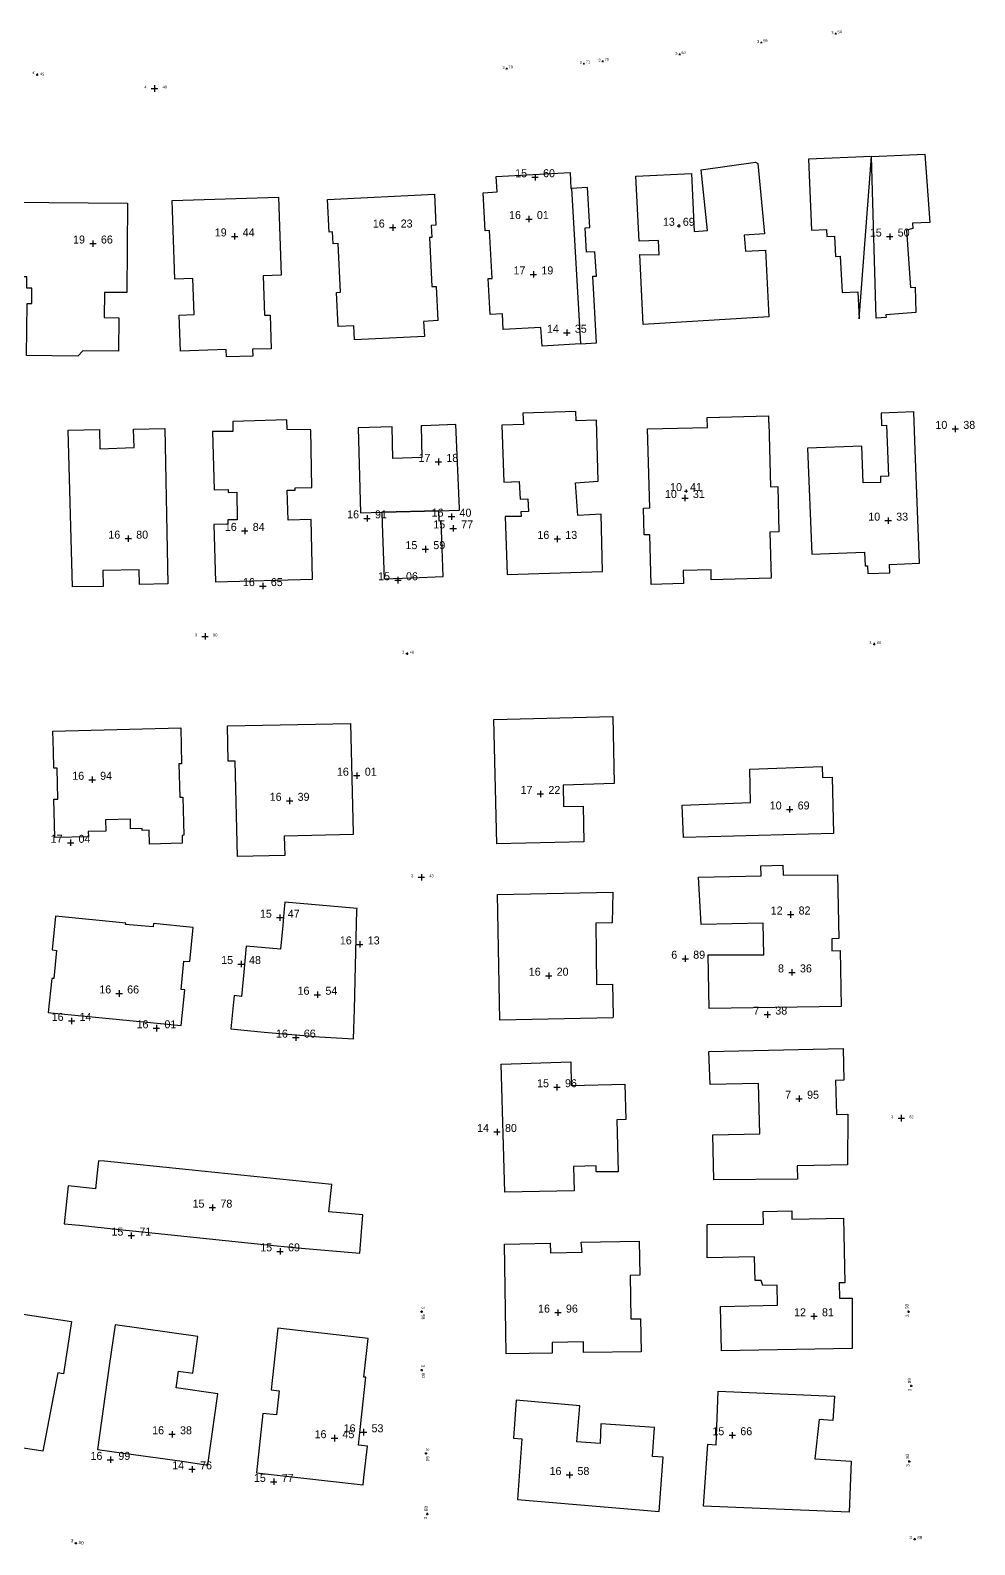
# Model space of a CAD drawing. Header units: inches. Extents: x 179019 to 255520, y 666000 to 809980.
# Drawn here: x 255401.9 to 255520, y 809769.2 to 809958.5 of the extents above; entities that cross this region are included whole.
import ezdxf
from ezdxf.enums import TextEntityAlignment as Align

# ---------------------------------------------------------------- set-up
doc = ezdxf.new("R2010")
doc.units = ezdxf.units.IN
doc.header["$MEASUREMENT"] = 0
for name, color, linetype in [('building levels', 6, 'Continuous'), ('orig buildings', 3, 'Continuous'), ('street levels', 5, 'Continuous')]:
    doc.layers.add(name, color=color, linetype=linetype)
doc.styles.add('hebtxt', font='hebtxt')

# ---------------------------------------------------------------- blocks, each defined once
blk = doc.blocks.new('1505')
for points in [[(-0.4, 0), (0.4, 0)], [(0, 0.4), (0, -0.4)]]:
    blk.add_lwpolyline(points)
at = {"style": 'hebtxt'}
blk.add_attdef('METER', text='', height=2, dxfattribs=at).set_placement((-1, 0), align=Align.RIGHT)
blk.add_attdef('CENTIMETER', (1, 0), '', height=2, dxfattribs=at)
blk = doc.blocks.new('1503')
for points in [[(-0.4, 0), (0.4, 0)], [(0, 0.4), (0, -0.4)]]:
    blk.add_lwpolyline(points)
at = {"style": 'hebtxt'}
blk.add_attdef('METER', text='', height=2, dxfattribs=at).set_placement((-1, 0), align=Align.RIGHT)
blk.add_attdef('CENTIMETER', (1, 0), '', height=2, dxfattribs=at)

msp = doc.modelspace()

# ---------------------------------------------------------------- linework, layer by layer
at = {"layer": 'orig buildings'}
for points in [[(255507.11, 809942.76), (255499.2, 809942.41), (255499.59, 809933.55), (255501.48, 809933.64), (255501.52, 809932.74), (255502.45, 809932.78), (255502.58, 809930.26), (255503.18, 809930.29), (255503.41, 809925.73), (255505.39, 809925.83), (255505.56, 809922.45)], [(255492.89, 809941.88), (255493.73, 809933.1), (255491.19, 809932.92), (255491.35, 809930.93), (255493.86, 809931.06), (255494.24, 809922.7), (255478.55, 809921.73), (255478.12, 809930.48), (255480.55, 809930.47), (255480.47, 809932.24), (255478.05, 809932.17), (255477.64, 809940.31), (255484.59, 809940.61), (255484.93, 809933.38), (255486.6, 809933.52), (255485.79, 809941.1), (255492.58, 809942.02)], [(255470.73, 809919.33), (255472.73, 809919.45), (255472.24, 809927.78), (255472.69, 809927.81), (255472.52, 809930.84), (255471.47, 809930.78), (255471.29, 809933.84), (255471.89, 809933.87), (255471.6, 809938.86), (255469.6, 809938.75)], [(255479.36, 809898.82), (255479.1, 809908.69), (255486.58, 809908.89), (255486.55, 809910.14), (255494.2, 809910.35), (255494.22, 809909.48), (255494.27, 809909.48), (255494.48, 809901.45), (255495.38, 809901.48), (255495.52, 809895.82), (255494.4, 809895.79), (255494.55, 809890.04), (255487.06, 809889.84), (255487.03, 809891.07), (255483.53, 809890.98), (255483.57, 809889.37), (255479.55, 809889.27), (255479.39, 809895.47), (255478.65, 809895.45), (255478.57, 809898.8)]]:
    msp.add_lwpolyline(points, close=True, dxfattribs=at)
for points, elevation in [([(255507.11, 809942.76), (255513.75, 809943.05), (255514.37, 809934.49), (255512.2, 809934.43), (255512.25, 809933.76), (255511.46, 809933.54), (255511.98, 809926.38), (255512.57, 809926.42), (255512.63, 809923.23), (255508.88, 809922.96), (255508.91, 809922.62), (255507.69, 809922.56)], 15.98), ([(255470.73, 809919.33), (255465.9, 809919.05), (255465.77, 809921.38), (255461.05, 809921.13), (255460.95, 809923.07), (255459.43, 809922.98), (255459.18, 809927.5), (255459.67, 809927.52), (255459.35, 809933.48), (255458.77, 809933.45), (255458.52, 809938.22), (255460.29, 809938.32), (255460.18, 809940.24), (255469.4, 809940.74), (255469.51, 809938.74), (255469.6, 809938.75)], 17.43), ([(255414.08, 809936.93), (255413.98, 809925.74), (255411.19, 809925.76), (255411.16, 809922.61), (255412.99, 809922.6), (255412.96, 809918.41), (255408.49, 809918.44), (255407.88, 809917.81), (255401.45, 809917.87), (255401.51, 809924.36), (255402.11, 809924.36), (255402.13, 809926.28), (255401.48, 809926.28), (255401.5, 809927.7), (255399.23, 809927.72), (255399.32, 809937.06), (255414.08, 809936.93)], 20.52), ([(255432.97, 809937.65), (255433.3, 809927.91), (255431.02, 809927.84), (255431.19, 809922.9), (255431.92, 809922.92), (255432.05, 809918.72), (255429.71, 809918.65), (255429.74, 809917.81), (255426.44, 809917.7), (255426.41, 809918.61), (255420.7, 809918.42), (255420.55, 809922.93), (255422.4, 809922.99), (255422.25, 809927.48), (255420, 809927.4), (255419.67, 809937.24), (255432.97, 809937.65)], 20.35), ([(255451.2, 809920.26), (255442.47, 809919.83), (255442.38, 809921.58), (255440.42, 809921.49), (255440.21, 809925.75), (255440.69, 809925.78), (255440.39, 809931.87), (255439.78, 809931.84), (255439.7, 809933.32), (255439.28, 809933.3), (255439.08, 809937.37), (255452.44, 809938.02), (255452.63, 809934.15), (255452.04, 809934.12), (255452.12, 809932.64), (255451.81, 809932.62), (255452.12, 809926.48), (255452.65, 809926.51), (255452.86, 809922.23), (255451.1, 809922.14), (255451.2, 809920.26)], 17.68), ([(255460.89, 809909.16), (255461.13, 809902.05), (255463.02, 809902.11), (255463.16, 809899.91), (255464.11, 809899.97), (255464.22, 809898.38), (255463.25, 809898.32), (255463.29, 809897.75), (255461.3, 809897.76), (255461.55, 809890.48), (255473.45, 809890.88), (255473.3, 809898.06), (255470.37, 809897.87), (255470.1, 809901.97), (255472.92, 809902.15), (255472.73, 809909.78), (255470.18, 809909.69), (255470.14, 809910.87), (255463.52, 809910.65), (255463.57, 809909.25), (255460.89, 809909.16)], 18.04), ([(255407.18, 809888.96), (255406.65, 809908.54), (255410.56, 809908.62), (255410.61, 809906.19), (255414.89, 809906.37), (255414.83, 809908.65), (255418.75, 809908.74), (255419.11, 809889.33), (255415.57, 809889.24), (255415.54, 809891.09), (255410.98, 809891), (255411.02, 809889.02), (255407.18, 809888.96)], 18.13), ([(255425.08, 809889.58), (255437.19, 809889.92), (255437.05, 809897.38), (255434.14, 809897.3), (255434.03, 809901.03), (255435.04, 809901.05), (255435.03, 809901.33), (255437.13, 809901.37), (255437, 809908.6), (255434.04, 809908.64), (255434.01, 809909.82), (255427.24, 809909.63), (255427.26, 809908.36), (255424.69, 809908.37), (255424.89, 809901.09), (255426.65, 809901.13), (255426.66, 809900.77), (255427.76, 809900.79), (255427.78, 809897.34), (255426.62, 809897.32), (255426.63, 809896.78), (255424.88, 809896.74), (255425.08, 809889.58)], 18.47), ([(255460.25, 809856.83), (255459.88, 809872.38), (255474.75, 809872.73), (255474.93, 809864.37), (255468.53, 809864.15), (255468.59, 809861.48), (255471.05, 809861.53), (255471.11, 809857.08), (255460.25, 809856.83)], 18.39), ([(255483.43, 809861.68), (255491.98, 809862), (255491.89, 809866.18), (255500.94, 809866.52), (255500.97, 809865.13), (255502.19, 809865.16), (255502.34, 809858.13), (255483.58, 809857.62), (255483.43, 809861.68)], 12.54), ([(255485.48, 809852.66), (255493.28, 809852.83), (255493.25, 809854.1), (255496, 809854.16), (255496.03, 809852.91), (255502.84, 809852.97), (255503.01, 809844.99), (255502.12, 809844.97), (255502.15, 809843.47), (255503.16, 809843.49), (255503.28, 809836.51), (255486.8, 809836.27), (255486.66, 809842.94), (255493.63, 809842.96), (255493.54, 809846.9), (255485.78, 809846.73), (255485.48, 809852.66)], 14.53), ([(255460.34, 809850.49), (255474.74, 809850.81), (255474.68, 809846.94), (255472.62, 809846.92), (255472.71, 809839.25), (255474.71, 809839.3), (255474.79, 809835.33), (255474.79, 809835.33), (255474.77, 809835.08), (255460.63, 809834.78), (255460.34, 809850.49)], 17.16), ([(255486.77, 809830.86), (255503.54, 809831.25), (255503.63, 809827.31), (255502.61, 809827.26), (255502.7, 809823.02), (255504.12, 809823.06), (255504.11, 809816.71), (255497.8, 809816.58), (255497.84, 809814.9), (255487.39, 809814.83), (255487.26, 809820.45), (255493.12, 809820.58), (255492.98, 809826.86), (255486.91, 809826.75), (255486.77, 809830.86)], 8.96), ([(255460.78, 809829.31), (255469.5, 809829.58), (255469.56, 809826.61), (255476.27, 809826.78), (255476.38, 809822.36), (255475.27, 809822.34), (255475.41, 809815.85), (255472.68, 809815.85), (255472.66, 809816.6), (255469.85, 809816.51), (255469.92, 809813.48), (255461.26, 809813.3), (255460.78, 809829.31)], 17.47), ([(255486.54, 809809.26), (255493.59, 809809.29), (255493.56, 809810.87), (255497.12, 809810.95), (255497.14, 809809.9), (255503.61, 809810.03), (255503.75, 809801.97), (255503.06, 809801.96), (255503.1, 809800.06), (255504.68, 809800.03), (255504.67, 809793.76), (255488.33, 809793.47), (255488.23, 809799.02), (255495.35, 809799.15), (255495.3, 809801.65), (255493.49, 809801.62), (255493.31, 809802.27), (255492.55, 809802.26), (255492.48, 809805.22), (255486.56, 809805.09), (255486.54, 809809.26)], 7.78), ([(255461.2, 809806.81), (255466.92, 809806.93), (255466.95, 809805.71), (255470.9, 809805.8), (255470.78, 809807.05), (255478.06, 809807.17), (255478.13, 809802.9), (255476.9, 809802.88), (255477.01, 809797.45), (255478.22, 809797.48), (255478.31, 809793.35), (255471.1, 809793.25), (255471.07, 809794.59), (255467.15, 809794.51), (255467.18, 809793.16), (255461.43, 809793.07), (255461.2, 809806.81)], 18.32), ([(255390.61, 809794.46), (255396.91, 809793.49), (255397.68, 809798.54), (255407.05, 809797.11), (255406.05, 809790.6), (255405.35, 809790.71), (255403.49, 809780.91), (255388.87, 809783.15), (255390.61, 809794.46)], 16.87), ([(255487.91, 809788.4), (255502.46, 809787.79), (255502.25, 809784.75), (255500.55, 809784.87), (255500, 809779.98), (255504.55, 809779.68), (255504.31, 809773.3), (255486.1, 809774.06), (255486.63, 809781.8), (255487.67, 809781.73), (255487.91, 809788.4)], 17.1), ([(255462.68, 809787.29), (255462.32, 809782.54), (255463.37, 809782.46), (255462.82, 809774.86), (255480.55, 809773.36), (255481.03, 809780.17), (255479.71, 809780.26), (255479.96, 809783.88), (255473.25, 809784.34), (255473.18, 809781.89), (255470.24, 809782.09), (255470.64, 809786.6)], 19.18)]:
    msp.add_lwpolyline(points, close=True, dxfattribs=dict(at, elevation=elevation))
for points in [[(255512.55, 809906.03, 12.74), (255512.37, 809910.82, 10.78), (255508.3, 809910.66, 10.45), (255508.36, 809909.12, 11.17), (255508.97, 809909.15, 11.18), (255509.22, 809902.79, 12.87), (255508.21, 809902.75, 12.71), (255508.23, 809902.02, 12.68), (255506.06, 809901.94, 12.7), (255505.88, 809906.54, 12.19), (255499.11, 809906.28, 11.89), (255499.62, 809893.03, 11.54), (255506.23, 809893.29, 11.69), (255506.3, 809891.59, 11.29), (255506.6, 809891.6, 11.24), (255506.64, 809890.61, 10.64), (255509.39, 809890.72, 10.59), (255509.35, 809891.77, 11.45), (255513.1, 809891.91, 11.48), (255512.55, 809906.03, 12.74)], [(255450.96, 809909.07, 18.14), (255450.77, 809909.07, 18.13), (255450.87, 809905.11, 18.1), (255447.26, 809905.01, 17.97), (255447.16, 809908.96, 18.13), (255442.92, 809908.85, 18.17), (255443.19, 809898.2, 18.32), (255445.88, 809898.28, 18.28), (255452.99, 809898.47, 18.2), (255455.58, 809898.54, 18.17), (255455.57, 809898.75, 18.17), (255455.13, 809909.25, 18.13), (255450.96, 809909.07, 18.14)], [(255452.99, 809898.47, 16.77), (255445.88, 809898.28, 16.92), (255445.92, 809896.82, 16.91), (255446.15, 809889.97, 15.37), (255449.56, 809890.09, 15.6), (255453.54, 809890.23, 15.87), (255453.38, 809894.9, 15.8), (255453.3, 809897.19, 15.77), (255453.03, 809897.18, 16.79), (255452.99, 809898.47, 16.77)], [(255421.1, 809857.9, 17.92), (255420.9, 809857.89, 17.88), (255420.92, 809856.92, 17.87), (255416.84, 809856.81, 17.92), (255416.79, 809858.53, 17.89), (255415.91, 809858.51, 17.89), (255415.9, 809858.75, 17.91), (255414.46, 809858.71, 17.9), (255414.43, 809859.92, 17.95), (255411.31, 809859.84, 18.02), (255411.35, 809858.42, 18.09), (255409.16, 809858.36, 18.04), (255409.18, 809857.72, 17.53), (255404.98, 809857.61, 17.5), (255404.85, 809862.41, 18.04), (255405.36, 809862.42, 18.08), (255405.26, 809866.3, 18.12), (255404.87, 809866.28, 18.14), (255404.82, 809868.4, 18.09), (255404.75, 809870.92, 18.04), (255420.72, 809871.35, 18.01), (255420.84, 809866.83, 18.05), (255420.51, 809866.83, 17.79), (255420.63, 809862.67, 17.89), (255420.97, 809862.67, 17.89)], [(255441.95, 809871.89, 17.39), (255442.29, 809858.17, 17.64), (255442.29, 809857.98, 17.64), (255433.67, 809857.78, 17.47), (255433.73, 809855.39, 17.46), (255427.81, 809855.25, 17.3), (255427.52, 809867.18, 17.31), (255426.67, 809867.16, 17.34), (255426.58, 809871.6, 17.42), (255441.95, 809871.89, 17.39)], [(255431.17, 809833.31, 17.56), (255438.08, 809832.73, 17.58), (255442.32, 809832.47, 17.59), (255442.47, 809836.12, 17.58), (255442.59, 809841.57, 17.59), (255442.75, 809848.55, 17.61), (255442.77, 809848.74, 17.61), (255433.74, 809849.56, 17.52), (255433.62, 809848.23, 17.53), (255433.49, 809846.62, 17.54), (255433.22, 809843.68, 17.56), (255428.91, 809844.06, 17.61), (255428.78, 809842.65, 17.6), (255428.61, 809840.78, 17.58), (255428.33, 809837.77, 17.56), (255427.4, 809837.86, 17.55), (255427.01, 809833.7, 17.55)], [(255404.59, 809840.02, 17.62), (255404.17, 809835.75, 17.5), (255404.49, 809835.72, 17.48), (255408.76, 809835.31, 17.28), (255416.09, 809834.6, 16.94), (255420.8, 809834.14, 16.72), (255421.23, 809838.58, 17.55), (255420.78, 809838.63, 17.62), (255421.12, 809842.18, 17.52), (255421.85, 809842.11, 17.51), (255422.27, 809846.39, 17.58), (255417.33, 809846.87, 17.62), (255417.29, 809846.44, 17.72), (255413.84, 809846.77, 17.82), (255413.85, 809846.93, 18.26), (255405.08, 809847.78, 18.34), (255404.67, 809843.57, 18.43), (255405.19, 809843.52, 18.57), (255404.85, 809839.99, 17.61), (255404.59, 809840.02, 17.62)], [(255406.16, 809809.35, 17.13), (255408.09, 809809.16, 17.13), (255413.08, 809808.63, 17.14), (255417.52, 809808.17, 17.15), (255431.12, 809806.76, 17.18), (255435.31, 809806.35, 17.19), (255443.11, 809805.65, 17.21), (255443.48, 809810.47, 17.13), (255439.26, 809810.84, 17.31), (255439.6, 809814.25, 17.15), (255421.73, 809816.07, 17.05), (255411.19, 809817.15, 17.13), (255410.43, 809817.23, 17.13), (255410.36, 809816.51, 17.14), (255410.07, 809813.72, 17.17), (255407.82, 809813.95, 17.12), (255406.64, 809814.07, 17.09), (255406.16, 809809.35, 17.13)], [(255410.32, 809781.14, 16.99), (255413.92, 809780.63, 17.06), (255420.89, 809779.65, 17.2), (255423.88, 809779.23, 17.27), (255424.1, 809779.19, 17.27), (255425.36, 809788.09, 17.5), (255420.14, 809788.83, 18.32), (255420.44, 809790.91, 18.4), (255422.22, 809790.66, 18.51), (255422.87, 809795.26, 18.62), (255412.51, 809796.72, 18.48), (255411.79, 809791.6, 18.4), (255410.32, 809781.14, 16.99)], [(255430.59, 809778.17, 17.42), (255439.08, 809777.21, 17.41), (255443.52, 809776.72, 17.4), (255443.62, 809777.62, 17.28), (255444.06, 809781.54, 16.79), (255442.94, 809781.66, 17.14), (255443.2, 809783.99, 17.26), (255443.89, 809790.15, 17.58), (255443.63, 809790.18, 17.55), (255444.17, 809795.01, 17.36), (255432.88, 809796.28, 17.25), (255432.02, 809788.6, 17.45), (255433.05, 809788.48, 18.62), (255432.71, 809785.45, 17.33), (255431.01, 809785.64, 17.33), (255430.18, 809778.21, 17.42)]]:
    msp.add_polyline3d(points, close=True, dxfattribs=at)

# ---------------------------------------------------------------- block references
at = {"layer": 'building levels'}
ref = msp.add_blockref('1505', (255465.03, 809940.16, 15.6), dxfattribs=at)
ref.add_attrib('METER', '15', dxfattribs={"layer": '0', "height": 1, "style": 'hebtxt'}).set_placement((255464.03, 809940.16, 15.6), align=Align.RIGHT)
ref.add_attrib('CENTIMETER', '60', (255466.03, 809940.16, 15.6), dxfattribs={"layer": '0', "height": 1, "style": 'hebtxt'})
ref = msp.add_blockref('1505', (255464.26, 809934.93, 16.01), dxfattribs=at)
ref.add_attrib('METER', '16', dxfattribs={"layer": '0', "height": 1, "style": 'hebtxt'}).set_placement((255463.26, 809934.93, 16.01), align=Align.RIGHT)
ref.add_attrib('CENTIMETER', '01', (255465.26, 809934.93, 16.01), dxfattribs={"layer": '0', "height": 1, "style": 'hebtxt'})
ref = msp.add_blockref('1505', (255427.47, 809932.76, 19.44), dxfattribs=at)
ref.add_attrib('METER', '19', dxfattribs={"layer": '0', "height": 1, "style": 'hebtxt'}).set_placement((255426.47, 809932.76, 19.44), align=Align.RIGHT)
ref.add_attrib('CENTIMETER', '44', (255428.47, 809932.76, 19.44), dxfattribs={"layer": '0', "height": 1, "style": 'hebtxt'})
ref = msp.add_blockref('1505', (255447.23, 809933.87, 16.23), dxfattribs=at)
ref.add_attrib('METER', '16', dxfattribs={"layer": '0', "height": 1, "style": 'hebtxt'}).set_placement((255446.23, 809933.87, 16.23), align=Align.RIGHT)
ref.add_attrib('CENTIMETER', '23', (255448.23, 809933.87, 16.23), dxfattribs={"layer": '0', "height": 1, "style": 'hebtxt'})
at = {"layer": 'building levels', "xscale": 0.5, "yscale": 0.5, "zscale": 0.5}
for p, values in [((255483, 809934.09, 13.69), {'METER': '13', 'CENTIMETER': '69'}), ((255483.9, 809900.93, 10.41), {'METER': '10', 'CENTIMETER': '41'})]:
    msp.add_blockref('1505', p, dxfattribs=at).add_auto_attribs(values)
at = {"layer": 'building levels'}
ref = msp.add_blockref('1505', (255509.37, 809932.74, 15.5), dxfattribs=at)
ref.add_attrib('METER', '15', dxfattribs={"layer": '0', "height": 1, "style": 'hebtxt'}).set_placement((255508.37, 809932.74, 15.5), align=Align.RIGHT)
ref.add_attrib('CENTIMETER', '50', (255510.37, 809932.74, 15.5), dxfattribs={"layer": '0', "height": 1, "style": 'hebtxt'})
ref = msp.add_blockref('1505', (255409.75, 809931.87, 19.66), dxfattribs=at)
ref.add_attrib('METER', '19', dxfattribs={"layer": '0', "height": 1, "style": 'hebtxt'}).set_placement((255408.75, 809931.87, 19.66), align=Align.RIGHT)
ref.add_attrib('CENTIMETER', '66', (255410.75, 809931.87, 19.66), dxfattribs={"layer": '0', "height": 1, "style": 'hebtxt'})
ref = msp.add_blockref('1505', (255464.82, 809928.01, 17.19), dxfattribs=at)
ref.add_attrib('METER', '17', dxfattribs={"layer": '0', "height": 1, "style": 'hebtxt'}).set_placement((255463.82, 809928.01, 17.19), align=Align.RIGHT)
ref.add_attrib('CENTIMETER', '19', (255465.82, 809928.01, 17.19), dxfattribs={"layer": '0', "height": 1, "style": 'hebtxt'})
ref = msp.add_blockref('1505', (255469, 809920.72, 14.35), dxfattribs=at)
ref.add_attrib('METER', '14', dxfattribs={"layer": '0', "height": 1, "style": 'hebtxt'}).set_placement((255468, 809920.72, 14.35), align=Align.RIGHT)
ref.add_attrib('CENTIMETER', '35', (255470, 809920.72, 14.35), dxfattribs={"layer": '0', "height": 1, "style": 'hebtxt'})
ref = msp.add_blockref('1505', (255517.57, 809908.7, 10.38), dxfattribs=at)
ref.add_attrib('METER', '10', dxfattribs={"layer": '0', "height": 1, "style": 'hebtxt'}).set_placement((255516.57, 809908.7, 10.38), align=Align.RIGHT)
ref.add_attrib('CENTIMETER', '38', (255518.57, 809908.7, 10.38), dxfattribs={"layer": '0', "height": 1, "style": 'hebtxt'})
ref = msp.add_blockref('1505', (255452.94, 809904.58, 17.18), dxfattribs=at)
ref.add_attrib('METER', '17', dxfattribs={"layer": '0', "height": 1, "style": 'hebtxt'}).set_placement((255451.94, 809904.58, 17.18), align=Align.RIGHT)
ref.add_attrib('CENTIMETER', '18', (255453.94, 809904.58, 17.18), dxfattribs={"layer": '0', "height": 1, "style": 'hebtxt'})
ref = msp.add_blockref('1505', (255483.76, 809900.06, 10.31), dxfattribs=at)
ref.add_attrib('METER', '10', dxfattribs={"layer": '0', "height": 1, "style": 'hebtxt'}).set_placement((255482.76, 809900.06, 10.31), align=Align.RIGHT)
ref.add_attrib('CENTIMETER', '31', (255484.76, 809900.06, 10.31), dxfattribs={"layer": '0', "height": 1, "style": 'hebtxt'})
ref = msp.add_blockref('1505', (255444.02, 809897.52, 16.91), dxfattribs=at)
ref.add_attrib('METER', '16', dxfattribs={"layer": '0', "height": 1, "style": 'hebtxt'}).set_placement((255443.02, 809897.52, 16.91), align=Align.RIGHT)
ref.add_attrib('CENTIMETER', '91', (255445.02, 809897.52, 16.91), dxfattribs={"layer": '0', "height": 1, "style": 'hebtxt'})
ref = msp.add_blockref('1505', (255454.58, 809897.73, 16.4), dxfattribs=at)
ref.add_attrib('METER', '16', dxfattribs={"layer": '0', "height": 1, "style": 'hebtxt'}).set_placement((255453.58, 809897.73, 16.4), align=Align.RIGHT)
ref.add_attrib('CENTIMETER', '40', (255455.58, 809897.73, 16.4), dxfattribs={"layer": '0', "height": 1, "style": 'hebtxt'})
ref = msp.add_blockref('1505', (255509.18, 809897.23, 10.33), dxfattribs=at)
ref.add_attrib('METER', '10', dxfattribs={"layer": '0', "height": 1, "style": 'hebtxt'}).set_placement((255508.18, 809897.23, 10.33), align=Align.RIGHT)
ref.add_attrib('CENTIMETER', '33', (255510.18, 809897.23, 10.33), dxfattribs={"layer": '0', "height": 1, "style": 'hebtxt'})
ref = msp.add_blockref('1505', (255414.16, 809894.98, 16.8), dxfattribs=at)
ref.add_attrib('METER', '16', dxfattribs={"layer": '0', "height": 1, "style": 'hebtxt'}).set_placement((255413.16, 809894.98, 16.8), align=Align.RIGHT)
ref.add_attrib('CENTIMETER', '80', (255415.16, 809894.98, 16.8), dxfattribs={"layer": '0', "height": 1, "style": 'hebtxt'})
ref = msp.add_blockref('1505', (255428.73, 809895.95, 16.84), dxfattribs=at)
ref.add_attrib('METER', '16', dxfattribs={"layer": '0', "height": 1, "style": 'hebtxt'}).set_placement((255427.73, 809895.95, 16.84), align=Align.RIGHT)
ref.add_attrib('CENTIMETER', '84', (255429.73, 809895.95, 16.84), dxfattribs={"layer": '0', "height": 1, "style": 'hebtxt'})
ref = msp.add_blockref('1505', (255454.79, 809896.27, 15.77), dxfattribs=at)
ref.add_attrib('METER', '15', dxfattribs={"layer": '0', "height": 1, "style": 'hebtxt'}).set_placement((255453.79, 809896.26, 15.77), align=Align.RIGHT)
ref.add_attrib('CENTIMETER', '77', (255455.79, 809896.26, 15.77), dxfattribs={"layer": '0', "height": 1, "style": 'hebtxt'})
ref = msp.add_blockref('1505', (255467.81, 809894.95, 16.13), dxfattribs=at)
ref.add_attrib('METER', '16', dxfattribs={"layer": '0', "height": 1, "style": 'hebtxt'}).set_placement((255466.81, 809894.95, 16.13), align=Align.RIGHT)
ref.add_attrib('CENTIMETER', '13', (255468.81, 809894.95, 16.13), dxfattribs={"layer": '0', "height": 1, "style": 'hebtxt'})
ref = msp.add_blockref('1505', (255451.31, 809893.67, 15.59), dxfattribs=at)
ref.add_attrib('METER', '15', dxfattribs={"layer": '0', "height": 1, "style": 'hebtxt'}).set_placement((255450.31, 809893.67, 15.59), align=Align.RIGHT)
ref.add_attrib('CENTIMETER', '59', (255452.31, 809893.67, 15.59), dxfattribs={"layer": '0', "height": 1, "style": 'hebtxt'})
ref = msp.add_blockref('1505', (255430.99, 809889.05, 16.65), dxfattribs=at)
ref.add_attrib('METER', '16', dxfattribs={"layer": '0', "height": 1, "style": 'hebtxt'}).set_placement((255429.99, 809889.05, 16.65), align=Align.RIGHT)
ref.add_attrib('CENTIMETER', '65', (255431.99, 809889.05, 16.65), dxfattribs={"layer": '0', "height": 1, "style": 'hebtxt'})
ref = msp.add_blockref('1505', (255447.89, 809889.79, 15.06), dxfattribs=at)
ref.add_attrib('METER', '15', dxfattribs={"layer": '0', "height": 1, "style": 'hebtxt'}).set_placement((255446.89, 809889.78, 15.06), align=Align.RIGHT)
ref.add_attrib('CENTIMETER', '06', (255448.89, 809889.78, 15.06), dxfattribs={"layer": '0', "height": 1, "style": 'hebtxt'})
ref = msp.add_blockref('1505', (255409.65, 809864.84, 16.94), dxfattribs=at)
ref.add_attrib('METER', '16', dxfattribs={"layer": '0', "height": 1, "style": 'hebtxt'}).set_placement((255408.65, 809864.84, 16.94), align=Align.RIGHT)
ref.add_attrib('CENTIMETER', '94', (255410.65, 809864.84, 16.94), dxfattribs={"layer": '0', "height": 1, "style": 'hebtxt'})
ref = msp.add_blockref('1505', (255442.74, 809865.36, 16.01), dxfattribs=at)
ref.add_attrib('METER', '16', dxfattribs={"layer": '0', "height": 1, "style": 'hebtxt'}).set_placement((255441.74, 809865.35, 16.01), align=Align.RIGHT)
ref.add_attrib('CENTIMETER', '01', (255443.74, 809865.35, 16.01), dxfattribs={"layer": '0', "height": 1, "style": 'hebtxt'})
ref = msp.add_blockref('1505', (255434.34, 809862.21, 16.39), dxfattribs=at)
ref.add_attrib('METER', '16', dxfattribs={"layer": '0', "height": 1, "style": 'hebtxt'}).set_placement((255433.34, 809862.21, 16.39), align=Align.RIGHT)
ref.add_attrib('CENTIMETER', '39', (255435.34, 809862.21, 16.39), dxfattribs={"layer": '0', "height": 1, "style": 'hebtxt'})
ref = msp.add_blockref('1505', (255465.7, 809863.07, 17.22), dxfattribs=at)
ref.add_attrib('METER', '17', dxfattribs={"layer": '0', "height": 1, "style": 'hebtxt'}).set_placement((255464.7, 809863.07, 17.22), align=Align.RIGHT)
ref.add_attrib('CENTIMETER', '22', (255466.7, 809863.07, 17.22), dxfattribs={"layer": '0', "height": 1, "style": 'hebtxt'})
ref = msp.add_blockref('1505', (255496.86, 809861.13, 10.69), dxfattribs=at)
ref.add_attrib('METER', '10', dxfattribs={"layer": '0', "height": 1, "style": 'hebtxt'}).set_placement((255495.86, 809861.13, 10.69), align=Align.RIGHT)
ref.add_attrib('CENTIMETER', '69', (255497.86, 809861.13, 10.69), dxfattribs={"layer": '0', "height": 1, "style": 'hebtxt'})
ref = msp.add_blockref('1505', (255406.95, 809856.97, 17.04), dxfattribs=at)
ref.add_attrib('METER', '17', dxfattribs={"layer": '0', "height": 1, "style": 'hebtxt'}).set_placement((255405.95, 809856.96, 17.04), align=Align.RIGHT)
ref.add_attrib('CENTIMETER', '04', (255407.95, 809856.96, 17.04), dxfattribs={"layer": '0', "height": 1, "style": 'hebtxt'})
ref = msp.add_blockref('1505', (255433.11, 809847.61, 15.47), dxfattribs=at)
ref.add_attrib('METER', '15', dxfattribs={"layer": '0', "height": 1, "style": 'hebtxt'}).set_placement((255432.11, 809847.6, 15.47), align=Align.RIGHT)
ref.add_attrib('CENTIMETER', '47', (255434.11, 809847.6, 15.47), dxfattribs={"layer": '0', "height": 1, "style": 'hebtxt'})
ref = msp.add_blockref('1505', (255496.98, 809848, 12.82), dxfattribs=at)
ref.add_attrib('METER', '12', dxfattribs={"layer": '0', "height": 1, "style": 'hebtxt'}).set_placement((255495.98, 809848, 12.82), align=Align.RIGHT)
ref.add_attrib('CENTIMETER', '82', (255497.98, 809848, 12.82), dxfattribs={"layer": '0', "height": 1, "style": 'hebtxt'})
ref = msp.add_blockref('1505', (255443.11, 809844.26, 16.13), dxfattribs=at)
ref.add_attrib('METER', '16', dxfattribs={"layer": '0', "height": 1, "style": 'hebtxt'}).set_placement((255442.11, 809844.26, 16.13), align=Align.RIGHT)
ref.add_attrib('CENTIMETER', '13', (255444.11, 809844.26, 16.13), dxfattribs={"layer": '0', "height": 1, "style": 'hebtxt'})
ref = msp.add_blockref('1505', (255428.27, 809841.81, 15.48), dxfattribs=at)
ref.add_attrib('METER', '15', dxfattribs={"layer": '0', "height": 1, "style": 'hebtxt'}).set_placement((255427.27, 809841.81, 15.48), align=Align.RIGHT)
ref.add_attrib('CENTIMETER', '48', (255429.27, 809841.81, 15.48), dxfattribs={"layer": '0', "height": 1, "style": 'hebtxt'})
ref = msp.add_blockref('1505', (255483.8, 809842.47, 6.89), dxfattribs=at)
ref.add_attrib('METER', '6', dxfattribs={"layer": '0', "height": 1, "style": 'hebtxt'}).set_placement((255482.8, 809842.47, 6.89), align=Align.RIGHT)
ref.add_attrib('CENTIMETER', '89', (255484.8, 809842.47, 6.89), dxfattribs={"layer": '0', "height": 1, "style": 'hebtxt'})
ref = msp.add_blockref('1505', (255466.73, 809840.35, 16.2), dxfattribs=at)
ref.add_attrib('METER', '16', dxfattribs={"layer": '0', "height": 1, "style": 'hebtxt'}).set_placement((255465.73, 809840.35, 16.2), align=Align.RIGHT)
ref.add_attrib('CENTIMETER', '20', (255467.73, 809840.35, 16.2), dxfattribs={"layer": '0', "height": 1, "style": 'hebtxt'})
ref = msp.add_blockref('1505', (255497.15, 809840.76, 8.36), dxfattribs=at)
ref.add_attrib('METER', '8', dxfattribs={"layer": '0', "height": 1, "style": 'hebtxt'}).set_placement((255496.15, 809840.76, 8.36), align=Align.RIGHT)
ref.add_attrib('CENTIMETER', '36', (255498.15, 809840.76, 8.36), dxfattribs={"layer": '0', "height": 1, "style": 'hebtxt'})
ref = msp.add_blockref('1505', (255413.03, 809838.13, 16.66), dxfattribs=at)
ref.add_attrib('METER', '16', dxfattribs={"layer": '0', "height": 1, "style": 'hebtxt'}).set_placement((255412.03, 809838.13, 16.66), align=Align.RIGHT)
ref.add_attrib('CENTIMETER', '66', (255414.03, 809838.13, 16.66), dxfattribs={"layer": '0', "height": 1, "style": 'hebtxt'})
ref = msp.add_blockref('1505', (255437.82, 809837.97, 16.54), dxfattribs=at)
ref.add_attrib('METER', '16', dxfattribs={"layer": '0', "height": 1, "style": 'hebtxt'}).set_placement((255436.82, 809837.97, 16.54), align=Align.RIGHT)
ref.add_attrib('CENTIMETER', '54', (255438.82, 809837.97, 16.54), dxfattribs={"layer": '0', "height": 1, "style": 'hebtxt'})
ref = msp.add_blockref('1505', (255407.08, 809834.7, 16.14), dxfattribs=at)
ref.add_attrib('METER', '16', dxfattribs={"layer": '0', "height": 1, "style": 'hebtxt'}).set_placement((255406.08, 809834.7, 16.14), align=Align.RIGHT)
ref.add_attrib('CENTIMETER', '14', (255408.08, 809834.7, 16.14), dxfattribs={"layer": '0', "height": 1, "style": 'hebtxt'})
ref = msp.add_blockref('1505', (255494.07, 809835.49, 7.38), dxfattribs=at)
ref.add_attrib('METER', '7', dxfattribs={"layer": '0', "height": 1, "style": 'hebtxt'}).set_placement((255493.07, 809835.49, 7.38), align=Align.RIGHT)
ref.add_attrib('CENTIMETER', '38', (255495.07, 809835.49, 7.38), dxfattribs={"layer": '0', "height": 1, "style": 'hebtxt'})
ref = msp.add_blockref('1505', (255417.69, 809833.79, 16.01), dxfattribs=at)
ref.add_attrib('METER', '16', dxfattribs={"layer": '0', "height": 1, "style": 'hebtxt'}).set_placement((255416.69, 809833.78, 16.01), align=Align.RIGHT)
ref.add_attrib('CENTIMETER', '01', (255418.69, 809833.78, 16.01), dxfattribs={"layer": '0', "height": 1, "style": 'hebtxt'})
ref = msp.add_blockref('1505', (255435.12, 809832.61, 16.66), dxfattribs=at)
ref.add_attrib('METER', '16', dxfattribs={"layer": '0', "height": 1, "style": 'hebtxt'}).set_placement((255434.12, 809832.61, 16.66), align=Align.RIGHT)
ref.add_attrib('CENTIMETER', '66', (255436.12, 809832.61, 16.66), dxfattribs={"layer": '0', "height": 1, "style": 'hebtxt'})
ref = msp.add_blockref('1505', (255467.77, 809826.41, 15.96), dxfattribs=at)
ref.add_attrib('METER', '15', dxfattribs={"layer": '0', "height": 1, "style": 'hebtxt'}).set_placement((255466.77, 809826.41, 15.96), align=Align.RIGHT)
ref.add_attrib('CENTIMETER', '96', (255468.77, 809826.41, 15.96), dxfattribs={"layer": '0', "height": 1, "style": 'hebtxt'})
ref = msp.add_blockref('1505', (255498.04, 809824.97, 7.95), dxfattribs=at)
ref.add_attrib('METER', '7', dxfattribs={"layer": '0', "height": 1, "style": 'hebtxt'}).set_placement((255497.04, 809824.97, 7.95), align=Align.RIGHT)
ref.add_attrib('CENTIMETER', '95', (255499.04, 809824.97, 7.95), dxfattribs={"layer": '0', "height": 1, "style": 'hebtxt'})
ref = msp.add_blockref('1505', (255460.27, 809820.82, 14.8), dxfattribs=at)
ref.add_attrib('METER', '14', dxfattribs={"layer": '0', "height": 1, "style": 'hebtxt'}).set_placement((255459.27, 809820.82, 14.8), align=Align.RIGHT)
ref.add_attrib('CENTIMETER', '80', (255461.27, 809820.82, 14.8), dxfattribs={"layer": '0', "height": 1, "style": 'hebtxt'})
ref = msp.add_blockref('1505', (255424.69, 809811.36, 15.78), dxfattribs=at)
ref.add_attrib('METER', '15', dxfattribs={"layer": '0', "height": 1, "style": 'hebtxt'}).set_placement((255423.69, 809811.36, 15.78), align=Align.RIGHT)
ref.add_attrib('CENTIMETER', '78', (255425.69, 809811.36, 15.78), dxfattribs={"layer": '0', "height": 1, "style": 'hebtxt'})
ref = msp.add_blockref('1505', (255414.55, 809807.86, 15.71), dxfattribs=at)
ref.add_attrib('METER', '15', dxfattribs={"layer": '0', "height": 1, "style": 'hebtxt'}).set_placement((255413.55, 809807.86, 15.71), align=Align.RIGHT)
ref.add_attrib('CENTIMETER', '71', (255415.55, 809807.86, 15.71), dxfattribs={"layer": '0', "height": 1, "style": 'hebtxt'})
ref = msp.add_blockref('1505', (255433.15, 809805.89, 15.69), dxfattribs=at)
ref.add_attrib('METER', '15', dxfattribs={"layer": '0', "height": 1, "style": 'hebtxt'}).set_placement((255432.15, 809805.89, 15.69), align=Align.RIGHT)
ref.add_attrib('CENTIMETER', '69', (255434.15, 809805.89, 15.69), dxfattribs={"layer": '0', "height": 1, "style": 'hebtxt'})
ref = msp.add_blockref('1505', (255467.89, 809798.24, 16.96), dxfattribs=at)
ref.add_attrib('METER', '16', dxfattribs={"layer": '0', "height": 1, "style": 'hebtxt'}).set_placement((255466.89, 809798.24, 16.96), align=Align.RIGHT)
ref.add_attrib('CENTIMETER', '96', (255468.89, 809798.24, 16.96), dxfattribs={"layer": '0', "height": 1, "style": 'hebtxt'})
ref = msp.add_blockref('1505', (255499.9, 809797.78, 12.81), dxfattribs=at)
ref.add_attrib('METER', '12', dxfattribs={"layer": '0', "height": 1, "style": 'hebtxt'}).set_placement((255498.9, 809797.78, 12.81), align=Align.RIGHT)
ref.add_attrib('CENTIMETER', '81', (255500.9, 809797.78, 12.81), dxfattribs={"layer": '0', "height": 1, "style": 'hebtxt'})
ref = msp.add_blockref('1505', (255419.64, 809783.03, 16.38), dxfattribs=at)
ref.add_attrib('METER', '16', dxfattribs={"layer": '0', "height": 1, "style": 'hebtxt'}).set_placement((255418.64, 809783.03, 16.38), align=Align.RIGHT)
ref.add_attrib('CENTIMETER', '38', (255420.64, 809783.03, 16.38), dxfattribs={"layer": '0', "height": 1, "style": 'hebtxt'})
ref = msp.add_blockref('1505', (255443.58, 809783.29, 16.53), dxfattribs=at)
ref.add_attrib('METER', '16', dxfattribs={"layer": '0', "height": 1, "style": 'hebtxt'}).set_placement((255442.58, 809783.28, 16.53), align=Align.RIGHT)
ref.add_attrib('CENTIMETER', '53', (255444.58, 809783.28, 16.53), dxfattribs={"layer": '0', "height": 1, "style": 'hebtxt'})
ref = msp.add_blockref('1505', (255489.69, 809782.91, 15.66), dxfattribs=at)
ref.add_attrib('METER', '15', dxfattribs={"layer": '0', "height": 1, "style": 'hebtxt'}).set_placement((255488.69, 809782.91, 15.66), align=Align.RIGHT)
ref.add_attrib('CENTIMETER', '66', (255490.69, 809782.91, 15.66), dxfattribs={"layer": '0', "height": 1, "style": 'hebtxt'})
ref = msp.add_blockref('1505', (255439.95, 809782.54, 16.45), dxfattribs=at)
ref.add_attrib('METER', '16', dxfattribs={"layer": '0', "height": 1, "style": 'hebtxt'}).set_placement((255438.95, 809782.54, 16.45), align=Align.RIGHT)
ref.add_attrib('CENTIMETER', '45', (255440.95, 809782.54, 16.45), dxfattribs={"layer": '0', "height": 1, "style": 'hebtxt'})
ref = msp.add_blockref('1505', (255411.93, 809779.84, 16.99), dxfattribs=at)
ref.add_attrib('METER', '16', dxfattribs={"layer": '0', "height": 1, "style": 'hebtxt'}).set_placement((255410.93, 809779.83, 16.99), align=Align.RIGHT)
ref.add_attrib('CENTIMETER', '99', (255412.93, 809779.83, 16.99), dxfattribs={"layer": '0', "height": 1, "style": 'hebtxt'})
ref = msp.add_blockref('1505', (255422.15, 809778.66, 14.76), dxfattribs=at)
ref.add_attrib('METER', '14', dxfattribs={"layer": '0', "height": 1, "style": 'hebtxt'}).set_placement((255421.15, 809778.65, 14.76), align=Align.RIGHT)
ref.add_attrib('CENTIMETER', '76', (255423.15, 809778.65, 14.76), dxfattribs={"layer": '0', "height": 1, "style": 'hebtxt'})
ref = msp.add_blockref('1505', (255432.36, 809777.09, 15.77), dxfattribs=at)
ref.add_attrib('METER', '15', dxfattribs={"layer": '0', "height": 1, "style": 'hebtxt'}).set_placement((255431.36, 809777.08, 15.77), align=Align.RIGHT)
ref.add_attrib('CENTIMETER', '77', (255433.36, 809777.08, 15.77), dxfattribs={"layer": '0', "height": 1, "style": 'hebtxt'})
ref = msp.add_blockref('1505', (255469.33, 809777.94, 16.58), dxfattribs=at)
ref.add_attrib('METER', '16', dxfattribs={"layer": '0', "height": 1, "style": 'hebtxt'}).set_placement((255468.33, 809777.94, 16.58), align=Align.RIGHT)
ref.add_attrib('CENTIMETER', '58', (255470.33, 809777.94, 16.58), dxfattribs={"layer": '0', "height": 1, "style": 'hebtxt'})
at = {"layer": 'street levels'}
ref = msp.add_blockref('1503', (255502.61, 809958.11), dxfattribs=dict(at, xscale=0.2499999999999999, yscale=0.2499999999999999, zscale=0.2499999999999999, rotation=5.472872165809972))
ref.add_attrib('METER', '3', dxfattribs={"layer": '0', "height": 0.35, "rotation": 5.4729, "style": 'hebtxt'}).set_placement((255502.36, 809958.09), align=Align.RIGHT)
ref.add_attrib('CENTIMETER', '54', (255502.86, 809958.13), dxfattribs={"layer": '0', "height": 0.35, "rotation": 5.4729, "style": 'hebtxt'})
ref = msp.add_blockref('1503', (255493.32, 809957), dxfattribs=dict(at, xscale=0.2499999999999999, yscale=0.2499999999999999, zscale=0.2499999999999999, rotation=5.1901643592462))
ref.add_attrib('METER', '3', dxfattribs={"layer": '0', "height": 0.35, "rotation": 5.1902, "style": 'hebtxt'}).set_placement((255493.07, 809956.98), align=Align.RIGHT)
ref.add_attrib('CENTIMETER', '59', (255493.57, 809957.02), dxfattribs={"layer": '0', "height": 0.35, "rotation": 5.1902, "style": 'hebtxt'})
ref = msp.add_blockref('1503', (255461.48, 809953.73), dxfattribs=dict(at, xscale=0.2499999999999999, yscale=0.2499999999999999, zscale=0.2499999999999999, rotation=4.429084335376536))
ref.add_attrib('METER', '3', dxfattribs={"layer": '0', "height": 0.35, "rotation": 4.4291, "style": 'hebtxt'}).set_placement((255461.24, 809953.71), align=Align.RIGHT)
ref.add_attrib('CENTIMETER', '79', (255461.73, 809953.75), dxfattribs={"layer": '0', "height": 0.35, "rotation": 4.4291, "style": 'hebtxt'})
ref = msp.add_blockref('1503', (255471.13, 809954.36), dxfattribs=dict(at, xscale=0.25, yscale=0.25, zscale=0.25, rotation=3.610907931353199))
ref.add_attrib('METER', '3', dxfattribs={"layer": '0', "height": 0.35, "rotation": 3.6109, "style": 'hebtxt'}).set_placement((255470.88, 809954.34), align=Align.RIGHT)
ref.add_attrib('CENTIMETER', '71', (255471.38, 809954.38), dxfattribs={"layer": '0', "height": 0.35, "rotation": 3.6109, "style": 'hebtxt'})
ref = msp.add_blockref('1503', (255473.49, 809954.65), dxfattribs=dict(at, xscale=0.25, yscale=0.25, zscale=0.25, rotation=5.773381434699227))
ref.add_attrib('METER', '3', dxfattribs={"layer": '0', "height": 0.35, "rotation": 5.7734, "style": 'hebtxt'}).set_placement((255473.24, 809954.63), align=Align.RIGHT)
ref.add_attrib('CENTIMETER', '70', (255473.74, 809954.68), dxfattribs={"layer": '0', "height": 0.35, "rotation": 5.7734, "style": 'hebtxt'})
ref = msp.add_blockref('1503', (255483.1, 809955.52), dxfattribs=dict(at, xscale=0.25, yscale=0.25, zscale=0.25, rotation=5.705913254635056))
ref.add_attrib('METER', '3', dxfattribs={"layer": '0', "height": 0.35, "rotation": 5.7059, "style": 'hebtxt'}).set_placement((255482.85, 809955.49), align=Align.RIGHT)
ref.add_attrib('CENTIMETER', '64', (255483.35, 809955.54), dxfattribs={"layer": '0', "height": 0.35, "rotation": 5.7059, "style": 'hebtxt'})
ref = msp.add_blockref('1503', (255402.77, 809952.99, 4.45), dxfattribs=dict(at, xscale=0.35, yscale=0.35, zscale=0.35, rotation=351.0432131141148))
ref.add_attrib('METER', '4', dxfattribs={"layer": '0', "height": 0.35, "rotation": 351.0432, "style": 'hebtxt'}).set_placement((255402.42, 809953.04, 4.45), align=Align.RIGHT)
ref.add_attrib('CENTIMETER', '45', (255403.11, 809952.93, 4.45), dxfattribs={"layer": '0', "height": 0.35, "rotation": 351.0432, "style": 'hebtxt'})
ref = msp.add_blockref('1503', (255417.45, 809951.25, 4.4), dxfattribs=at)
ref.add_attrib('METER', '4', dxfattribs={"layer": '0', "height": 0.35, "style": 'hebtxt'}).set_placement((255416.45, 809951.25, 4.4), align=Align.RIGHT)
ref.add_attrib('CENTIMETER', '40', (255418.45, 809951.25, 4.4), dxfattribs={"layer": '0', "height": 0.35, "style": 'hebtxt'})
ref = msp.add_blockref('1503', (255423.77, 809882.76, 3.8), dxfattribs=at)
ref.add_attrib('METER', '3', dxfattribs={"layer": '0', "height": 0.35, "style": 'hebtxt'}).set_placement((255422.77, 809882.76, 3.8), align=Align.RIGHT)
ref.add_attrib('CENTIMETER', '80', (255424.77, 809882.76, 3.8), dxfattribs={"layer": '0', "height": 0.35, "style": 'hebtxt'})
ref = msp.add_blockref('1503', (255507.43, 809881.8, 3.6), dxfattribs=dict(at, xscale=0.35, yscale=0.35, zscale=0.35))
ref.add_attrib('METER', '3', dxfattribs={"layer": '0', "height": 0.35, "style": 'hebtxt'}).set_placement((255507.08, 809881.8, 3.6), align=Align.RIGHT)
ref.add_attrib('CENTIMETER', '60', (255507.78, 809881.8, 3.6), dxfattribs={"layer": '0', "height": 0.35, "style": 'hebtxt'})
ref = msp.add_blockref('1503', (255449.02, 809880.61, 3.48), dxfattribs=dict(at, xscale=0.35, yscale=0.35, zscale=0.35))
ref.add_attrib('METER', '3', dxfattribs={"layer": '0', "height": 0.35, "style": 'hebtxt'}).set_placement((255448.67, 809880.61, 3.48), align=Align.RIGHT)
ref.add_attrib('CENTIMETER', '48', (255449.37, 809880.61, 3.48), dxfattribs={"layer": '0', "height": 0.35, "style": 'hebtxt'})
ref = msp.add_blockref('1503', (255450.81, 809852.66, 3.43), dxfattribs=at)
ref.add_attrib('METER', '3', dxfattribs={"layer": '0', "height": 0.35, "style": 'hebtxt'}).set_placement((255449.81, 809852.66, 3.43), align=Align.RIGHT)
ref.add_attrib('CENTIMETER', '43', (255451.81, 809852.66, 3.43), dxfattribs={"layer": '0', "height": 0.35, "style": 'hebtxt'})
ref = msp.add_blockref('1503', (255510.82, 809822.54, 3.62), dxfattribs=at)
ref.add_attrib('METER', '3', dxfattribs={"layer": '0', "height": 0.35, "style": 'hebtxt'}).set_placement((255509.82, 809822.54, 3.62), align=Align.RIGHT)
ref.add_attrib('CENTIMETER', '62', (255511.82, 809822.54, 3.62), dxfattribs={"layer": '0', "height": 0.35, "style": 'hebtxt'})
ref = msp.add_blockref('1503', (255450.84, 809798.35, 3.66), dxfattribs=dict(at, xscale=0.3499999999999999, yscale=0.3499999999999999, zscale=0.3499999999999999, rotation=270.5691606421757))
ref.add_attrib('METER', '3', dxfattribs={"layer": '0', "height": 0.4, "rotation": 270.5692, "style": 'hebtxt'}).set_placement((255450.84, 809798.7, 3.66), align=Align.RIGHT)
ref.add_attrib('CENTIMETER', '58', (255450.85, 809798, 3.66), dxfattribs={"layer": '0', "height": 0.4, "rotation": 270.5692, "style": 'hebtxt'})
ref = msp.add_blockref('1503', (255511.74, 809798.36), dxfattribs=dict(at, xscale=0.35, yscale=0.35, zscale=0.35, rotation=92.00000000019773))
ref.add_attrib('METER', '3', dxfattribs={"layer": '0', "height": 0.4, "rotation": 92, "style": 'hebtxt'}).set_placement((255511.76, 809798.01), align=Align.RIGHT)
ref.add_attrib('CENTIMETER', '93', (255511.73, 809798.71), dxfattribs={"layer": '0', "height": 0.4, "rotation": 92, "style": 'hebtxt'})
ref = msp.add_blockref('1503', (255450.85, 809791.04, 3.68), dxfattribs=dict(at, xscale=0.35, yscale=0.35, zscale=0.35, rotation=271.8631629525842))
ref.add_attrib('METER', '3', dxfattribs={"layer": '0', "height": 0.4, "rotation": 271.8632, "style": 'hebtxt'}).set_placement((255450.84, 809791.39, 3.68), align=Align.RIGHT)
ref.add_attrib('CENTIMETER', '60', (255450.86, 809790.69, 3.68), dxfattribs={"layer": '0', "height": 0.4, "rotation": 271.8632, "style": 'hebtxt'})
ref = msp.add_blockref('1503', (255512.06, 809789.08), dxfattribs=dict(at, xscale=0.35, yscale=0.35, zscale=0.35, rotation=92.00000000019773))
ref.add_attrib('METER', '3', dxfattribs={"layer": '0', "height": 0.4, "rotation": 92, "style": 'hebtxt'}).set_placement((255512.07, 809788.73), align=Align.RIGHT)
ref.add_attrib('CENTIMETER', '89', (255512.05, 809789.43), dxfattribs={"layer": '0', "height": 0.4, "rotation": 92, "style": 'hebtxt'})
ref = msp.add_blockref('1503', (255451.39, 809780.63, 3.71), dxfattribs=dict(at, xscale=0.35, yscale=0.35, zscale=0.35, rotation=270.24257516527))
ref.add_attrib('METER', '3', dxfattribs={"layer": '0', "height": 0.4, "rotation": 270.2426, "style": 'hebtxt'}).set_placement((255451.39, 809780.98, 3.71), align=Align.RIGHT)
ref.add_attrib('CENTIMETER', '64', (255451.4, 809780.28, 3.71), dxfattribs={"layer": '0', "height": 0.4, "rotation": 270.2426, "style": 'hebtxt'})
ref = msp.add_blockref('1503', (255511.81, 809779.64), dxfattribs=dict(at, xscale=0.35, yscale=0.35, zscale=0.35, rotation=92.00000000019773))
ref.add_attrib('METER', '3', dxfattribs={"layer": '0', "height": 0.4, "rotation": 92, "style": 'hebtxt'}).set_placement((255511.83, 809779.29), align=Align.RIGHT)
ref.add_attrib('CENTIMETER', '83', (255511.8, 809779.99), dxfattribs={"layer": '0', "height": 0.4, "rotation": 92, "style": 'hebtxt'})
ref = msp.add_blockref('1503', (255451.56, 809773.07, 3.75), dxfattribs=dict(at, xscale=0.35, yscale=0.35, zscale=0.35, rotation=87.32798506754722))
ref.add_attrib('METER', '3', dxfattribs={"layer": '0', "height": 0.4, "rotation": 87.328, "style": 'hebtxt'}).set_placement((255451.54, 809772.72, 3.75), align=Align.RIGHT)
ref.add_attrib('CENTIMETER', '68', (255451.58, 809773.42, 3.75), dxfattribs={"layer": '0', "height": 0.4, "rotation": 87.328, "style": 'hebtxt'})
ref = msp.add_blockref('1503', (255407.59, 809769.42), dxfattribs=dict(at, xscale=0.35, yscale=0.35, zscale=0.35, rotation=347.1751136228348))
ref.add_attrib('METER', '3', dxfattribs={"layer": '0', "height": 0.4, "rotation": 347.1751, "style": 'hebtxt'}).set_placement((255407.25, 809769.5), align=Align.RIGHT)
ref.add_attrib('CENTIMETER', '50', (255407.94, 809769.34), dxfattribs={"layer": '0', "height": 0.4, "rotation": 347.1751, "style": 'hebtxt'})
ref = msp.add_blockref('1503', (255512.48, 809769.92), dxfattribs=dict(at, xscale=0.35, yscale=0.35, zscale=0.35))
ref.add_attrib('METER', '3', dxfattribs={"layer": '0', "height": 0.4, "style": 'hebtxt'}).set_placement((255512.13, 809769.92), align=Align.RIGHT)
ref.add_attrib('CENTIMETER', '69', (255512.83, 809769.92), dxfattribs={"layer": '0', "height": 0.4, "style": 'hebtxt'})

doc.saveas('drawing.dxf')
